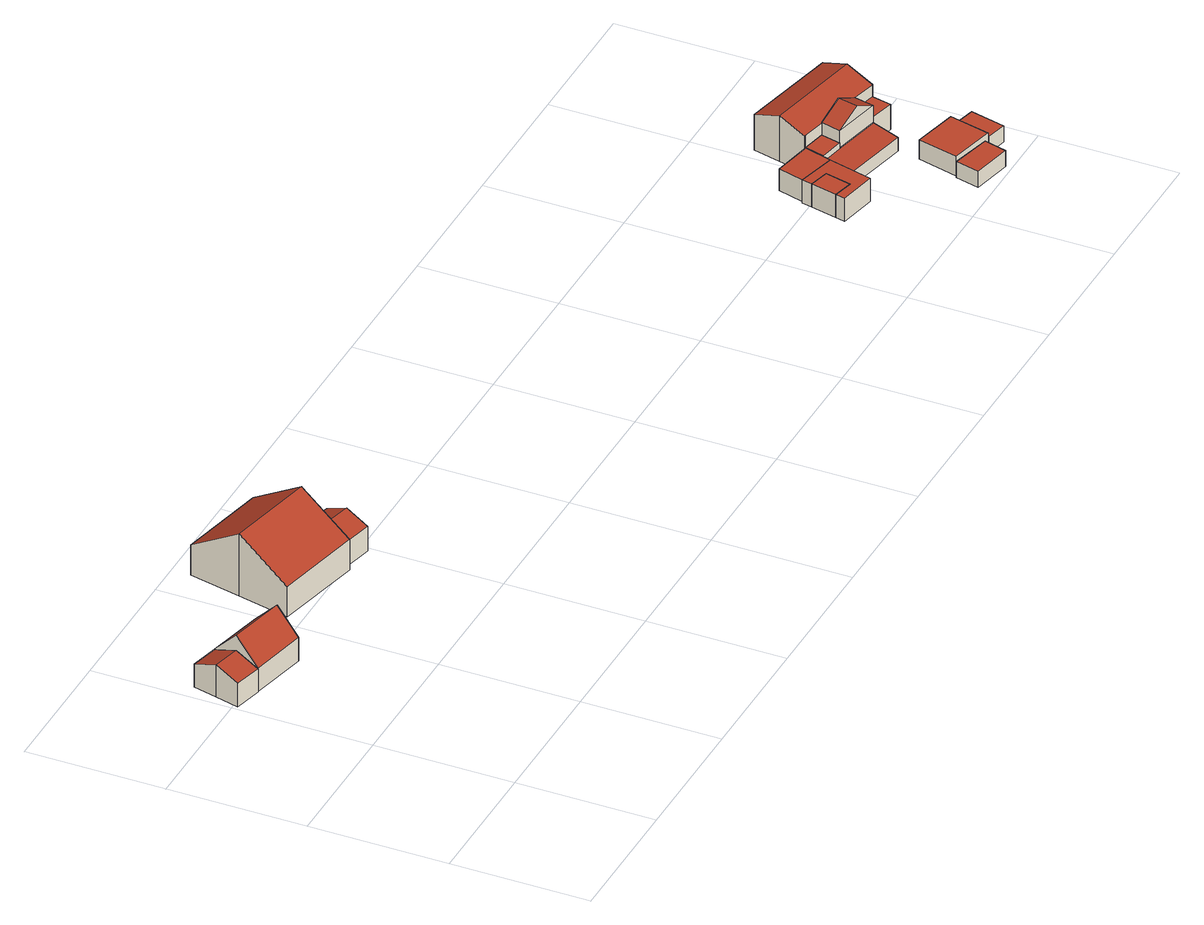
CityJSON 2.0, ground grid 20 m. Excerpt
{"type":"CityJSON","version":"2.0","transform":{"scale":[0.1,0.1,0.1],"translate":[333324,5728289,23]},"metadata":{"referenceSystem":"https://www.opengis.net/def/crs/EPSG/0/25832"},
"CityObjects":{
"building1":{"type":"Building","attributes":{"Geometrietyp2DReferenz":"3000","Gemeindeschluessel":"05170048","function":"31001_2463","roofType":"3100","measuredHeight":5.03},"address":[{"country":"Germany","locality":"Wesel","thoroughfareNumber":"163","thoroughfareName":"Reeser Landstraße"}],"geometry":[{"type":"Solid","lod":"2","boundaries":[[[[0,1,2,3]],[[4,5,1,0]],[[6,7,5,4]],[[8,9,7,6]],[[10,11,9,8]],[[12,13,11,10]],[[3,2,13,12]],[[3,12,10,0]],[[8,6,4,0,10]],[[1,5,7,9,11,13,2]]]],"semantics":{"surfaces":[{"type":"WallSurface"},{"type":"RoofSurface"},{"type":"GroundSurface"}],"values":[[0,0,0,0,0,0,0,1,1,2]]}}]},
"building2":{"type":"Building","attributes":{"Geometrietyp2DReferenz":"3000","Gemeindeschluessel":"05170048","function":"31001_2463","roofType":"3100","measuredHeight":7.14},"address":[{"country":"Germany","locality":"Wesel","thoroughfareNumber":"163","thoroughfareName":"Reeser Landstraße"}],"geometry":[{"type":"Solid","lod":"2","boundaries":[[[[14,15,16,17]],[[18,19,15,14]],[[20,21,19,18]],[[17,16,21,20]],[[14,22,18]],[[20,23,17]],[[17,23,22,14]],[[18,22,23,20]],[[15,19,21,16]]]],"semantics":{"surfaces":[{"type":"WallSurface"},{"type":"RoofSurface"},{"type":"GroundSurface"}],"values":[[0,0,0,0,0,0,1,1,2]]}}]},
"building3":{"type":"Building","attributes":{"Geometrietyp2DReferenz":"3000","Gemeindeschluessel":"05170048","function":"31001_1010","roofType":"3100","measuredHeight":9.64},"address":[{"country":"Germany","locality":"Wesel","thoroughfareNumber":"163","thoroughfareName":"Reeser Landstraße"}],"geometry":[{"type":"Solid","lod":"2","boundaries":[[[[24,25,26,27]],[[28,29,25,24]],[[30,31,29,28]],[[32,33,31,30]],[[34,35,33,32]],[[36,37,35,34]],[[38,39,37,36]],[[27,26,39,38]],[[30,28,24,32]],[[27,38,36,34,32,24]],[[25,29,31,33,35,37,39,26]]]],"semantics":{"surfaces":[{"type":"WallSurface"},{"type":"RoofSurface"},{"type":"GroundSurface"}],"values":[[0,0,0,0,0,0,0,0,1,1,2]]}}]},
"building4":{"type":"Building","attributes":{"Geometrietyp2DReferenz":"3000","Gemeindeschluessel":"05170048","function":"31001_1010","roofType":"3100","measuredHeight":5.33},"address":[{"country":"Germany","locality":"Wesel","thoroughfareNumber":"163","thoroughfareName":"Reeser Landstraße"}],"geometry":[{"type":"Solid","lod":"2","boundaries":[[[[40,41,42,43]],[[44,45,41,40]],[[46,47,45,44]],[[43,42,47,46]],[[40,48,44]],[[46,49,43]],[[43,49,48,40]],[[44,48,49,46]],[[41,45,47,42]]]],"semantics":{"surfaces":[{"type":"WallSurface"},{"type":"RoofSurface"},{"type":"GroundSurface"}],"values":[[0,0,0,0,0,0,1,1,2]]}}]},
"building5":{"type":"Building","attributes":{"Geometrietyp2DReferenz":"3000","Gemeindeschluessel":"05170048","function":"31001_2723","roofType":"1000","measuredHeight":3.54},"address":[{"country":"Germany","locality":"Wesel","thoroughfareNumber":"157","thoroughfareName":"Reeser Landstraße"}],"geometry":[{"type":"Solid","lod":"2","boundaries":[[[[50,51,52,53]],[[54,55,51,50]],[[56,57,55,54]],[[53,52,57,56]],[[54,50,53,56]],[[51,55,57,52]]]],"semantics":{"surfaces":[{"type":"WallSurface"},{"type":"RoofSurface"},{"type":"GroundSurface"}],"values":[[0,0,0,0,1,2]]}}]},
"building6":{"type":"Building","attributes":{"Geometrietyp2DReferenz":"3000","Gemeindeschluessel":"05170048","function":"31001_2463","roofType":"1000","measuredHeight":3.6},"address":[{"country":"Germany","locality":"Wesel","thoroughfareNumber":"157","thoroughfareName":"Reeser Landstraße"}],"geometry":[{"type":"Solid","lod":"2","boundaries":[[[[50,51,55,54]],[[53,52,51,50]],[[58,59,52,53]],[[60,61,59,58]],[[62,63,61,60]],[[64,65,63,62]],[[56,57,65,64]],[[54,55,57,56]],[[64,62,60,58,53,50,54,56]],[[51,52,59,61,63,65,57,55]]]],"semantics":{"surfaces":[{"type":"WallSurface"},{"type":"RoofSurface"},{"type":"GroundSurface"}],"values":[[0,0,0,0,0,0,0,0,1,2]]}}]},
"building7":{"type":"Building","attributes":{"Geometrietyp2DReferenz":"3000","Gemeindeschluessel":"05170048","function":"51009_1610","roofType":"1000","measuredHeight":3.41},"geometry":[{"type":"Solid","lod":"2","boundaries":[[[[66,67,68,58]],[[69,70,67,66]],[[71,72,70,69]],[[73,74,72,71]],[[60,75,74,73]],[[58,68,75,60]],[[73,71,69,66,58,60]],[[67,70,72,74,75,68]]]],"semantics":{"surfaces":[{"type":"WallSurface"},{"type":"RoofSurface"},{"type":"GroundSurface"}],"values":[[0,0,0,0,0,0,1,2]]}}]},
"building8":{"type":"Building","attributes":{"Geometrietyp2DReferenz":"3000","Gemeindeschluessel":"05170048","function":"31001_1010","roofType":"1000","measuredHeight":3.53},"address":[{"country":"Germany","locality":"Wesel","thoroughfareNumber":"157","thoroughfareName":"Reeser Landstraße"}],"geometry":[{"type":"Solid","lod":"2","boundaries":[[[[76,77,78,79]],[[80,81,77,76]],[[82,83,81,80]],[[79,78,83,82]],[[80,76,79,82]],[[77,81,83,78]]]],"semantics":{"surfaces":[{"type":"WallSurface"},{"type":"RoofSurface"},{"type":"GroundSurface"}],"values":[[0,0,0,0,1,2]]}}]},
"building9":{"type":"Building","attributes":{"Geometrietyp2DReferenz":"3000","Gemeindeschluessel":"05170048","function":"51009_1610","roofType":"2100","measuredHeight":3.06},"geometry":[{"type":"Solid","lod":"2","boundaries":[[[[84,85,86,87]],[[88,89,85,84]],[[90,91,89,88]],[[92,93,91,90]],[[94,95,93,92]],[[87,86,95,94]],[[92,90,88,84,87,94]],[[85,89,91,93,95,86]]]],"semantics":{"surfaces":[{"type":"WallSurface"},{"type":"RoofSurface"},{"type":"GroundSurface"}],"values":[[0,0,0,0,0,0,1,2]]}}]},
"building10":{"type":"Building","attributes":{"Geometrietyp2DReferenz":"3000","Gemeindeschluessel":"05170048","function":"51009_1610","roofType":"1000","measuredHeight":2.48},"geometry":[{"type":"Solid","lod":"2","boundaries":[[[[96,97,98,99]],[[100,101,97,96]],[[102,103,101,100]],[[99,98,103,102]],[[100,96,99,102]],[[97,101,103,98]]]],"semantics":{"surfaces":[{"type":"WallSurface"},{"type":"RoofSurface"},{"type":"GroundSurface"}],"values":[[0,0,0,0,1,2]]}}]},
"building11":{"type":"Building","attributes":{"Geometrietyp2DReferenz":"3000","Gemeindeschluessel":"05170048","function":"31001_2463","roofType":"1000","measuredHeight":2.99},"address":[{"country":"Germany","locality":"Wesel","thoroughfareNumber":"157","thoroughfareName":"Reeser Landstraße"}],"geometry":[{"type":"Solid","lod":"2","boundaries":[[[[104,105,106,107]],[[108,109,105,104]],[[110,111,109,108]],[[107,106,111,110]],[[108,104,107,110]],[[105,109,111,106]]]],"semantics":{"surfaces":[{"type":"WallSurface"},{"type":"RoofSurface"},{"type":"GroundSurface"}],"values":[[0,0,0,0,1,2]]}}]},
"building12":{"type":"Building","attributes":{"Gemeindeschluessel":"05170048","Geometrietyp2DReferenz":"3000","function":"31001_1010"},"address":[{"country":"Germany","locality":"Wesel","thoroughfareNumber":"157","thoroughfareName":"Reeser Landstraße"}],"children":["building12-1","building12-2"]},
"building12-1":{"type":"BuildingPart","attributes":{"roofType":"3100","measuredHeight":7.14},"parents":["building12"],"geometry":[{"type":"Solid","lod":"2","boundaries":[[[[112,113,114,115]],[[116,117,118,119]],[[120,121,117,116]],[[122,123,121,120]],[[124,125,123,122]],[[126,127,125,124]],[[128,129,127,126]],[[130,131,129,128]],[[115,114,131,130]],[[120,116,119,112,115,130,128,122]],[[126,124,122,128]],[[113,118,117,121,123,125,127,129,131,114]],[[112,119,118,113]]]],"semantics":{"surfaces":[{"type":"WallSurface"},{"type":"RoofSurface"},{"type":"GroundSurface"},{"type":"ClosureSurface"}],"values":[[0,0,0,0,0,0,0,0,0,1,1,2,3]]}}]},
"building12-2":{"type":"BuildingPart","attributes":{"roofType":"3100","measuredHeight":7.54},"address":[{"country":"Germany","locality":"Wesel","thoroughfareNumber":"157","thoroughfareName":"Reeser Landstraße"}],"parents":["building12"],"geometry":[{"type":"MultiSurface","lod":"2","boundaries":[[[132,93,113,133]],[[134,91,93,132]],[[135,118,91,134]],[[132,136,134]],[[135,137,133]],[[133,137,136,132]],[[134,136,137,135]],[[93,91,118,113]],[[135,133,112,119]],[[113,118,119,112]]],"semantics":{"surfaces":[{"type":"WallSurface"},{"type":"RoofSurface"},{"type":"GroundSurface"},{"type":"ClosureSurface"}],"values":[0,0,0,0,0,1,1,2,0,3]}}]},
"building13":{"type":"Building","attributes":{"Geometrietyp2DReferenz":"3000","Gemeindeschluessel":"05170048","function":"31001_1010","roofType":"1000","measuredHeight":3.95},"address":[{"country":"Germany","locality":"Wesel","thoroughfareNumber":"157","thoroughfareName":"Reeser Landstraße"}],"geometry":[{"type":"Solid","lod":"2","boundaries":[[[[138,114,113,139]],[[140,141,114,138]],[[142,93,141,140]],[[139,113,93,142]],[[140,138,139,142]],[[114,141,93,113]]]],"semantics":{"surfaces":[{"type":"WallSurface"},{"type":"RoofSurface"},{"type":"GroundSurface"}],"values":[[0,0,0,0,1,2]]}}]},
"building14":{"type":"Building","attributes":{"Geometrietyp2DReferenz":"3000","Gemeindeschluessel":"05170048","function":"51009_1610","roofType":"1000","measuredHeight":2.44},"geometry":[{"type":"Solid","lod":"2","boundaries":[[[[143,144,145,146]],[[147,148,144,143]],[[149,150,148,147]],[[146,145,150,149]],[[147,143,146,149]],[[144,148,150,145]]]],"semantics":{"surfaces":[{"type":"WallSurface"},{"type":"RoofSurface"},{"type":"GroundSurface"}],"values":[[0,0,0,0,1,2]]}}]}
},
"vertices":[
[15,428,51],[15,428,1],[7,394,1],[7,394,37],[24,463,37],[24,463,1],[65,453,37],[65,453,1],[64,453,37],[64,453,1],[56,419,51],[56,419,1],[48,384,37],[48,384,1],
[148,434,38],[148,434,2],[64,453,2],[64,453,38],[132,366,38],[132,366,2],[48,384,38],[48,384,2],[140,400,74],[56,419,74],
[219,490,109],[219,490,12],[202,414,12],[202,414,59],[236,566,59],[236,566,12],[366,538,59],[366,538,12],[349,462,109],[349,462,12],[349,461,108],[349,461,12],[334,395,65],[334,395,12],[332,386,59],[332,386,12],
[398,449,48],[398,449,10],[349,461,10],[349,461,48],[383,384,48],[383,384,10],[334,395,48],[334,395,10],[390,417,63],[342,428,63],
[1346,182,50],[1346,182,14],[1317,189,14],[1317,189,50],[1337,144,50],[1337,144,14],[1308,151,50],[1308,151,14],
[1320,204,50],[1320,204,14],[1376,190,50],[1376,190,14],[1360,126,50],[1360,126,14],[1305,137,50],[1305,137,14],
[1330,241,50],[1330,241,16],[1320,204,16],[1385,230,50],[1385,230,16],[1387,230,50],[1387,230,16],[1379,201,50],[1379,201,16],[1376,190,16],
[1414,194,51],[1414,194,15],[1421,223,15],[1421,223,51],[1379,201,51],[1379,201,15],[1387,230,51],[1387,230,15],
[1376,190,40],[1376,190,13],[1370,165,13],[1370,165,34],[1379,201,43],[1379,201,13],[1414,194,43],[1414,194,13],[1484,179,43],[1484,179,13],[1479,142,34],[1479,142,13],
[1511,5,33],[1511,5,8],[1520,38,8],[1520,38,33],[1454,17,33],[1454,17,8],[1462,52,33],[1462,52,8],
[1541,96,41],[1541,96,11],[1476,111,11],[1476,111,41],[1527,37,41],[1527,37,11],[1462,52,41],[1462,52,11],
[1490,208,69],[1490,208,13],[1525,200,13],[1525,200,69],[1387,230,69],[1387,230,13],[1421,223,13],[1421,223,69],[1385,230,69],[1385,230,13],[1394,270,84],[1394,270,13],[1403,310,69],[1403,310,13],[1545,279,69],[1545,279,13],[1536,240,84],[1536,240,13],[1527,200,69],[1527,200,13],
[1484,179,70],[1490,208,70],[1414,194,70],[1421,223,70],[1449,186,89],[1455,215,89],
[1525,200,52],[1490,208,52],[1519,171,52],[1519,171,13],[1484,179,52],
[1558,29,35],[1558,29,10],[1570,80,10],[1570,80,35],[1528,36,35],[1528,36,10],[1541,87,35],[1541,87,10]
]}
